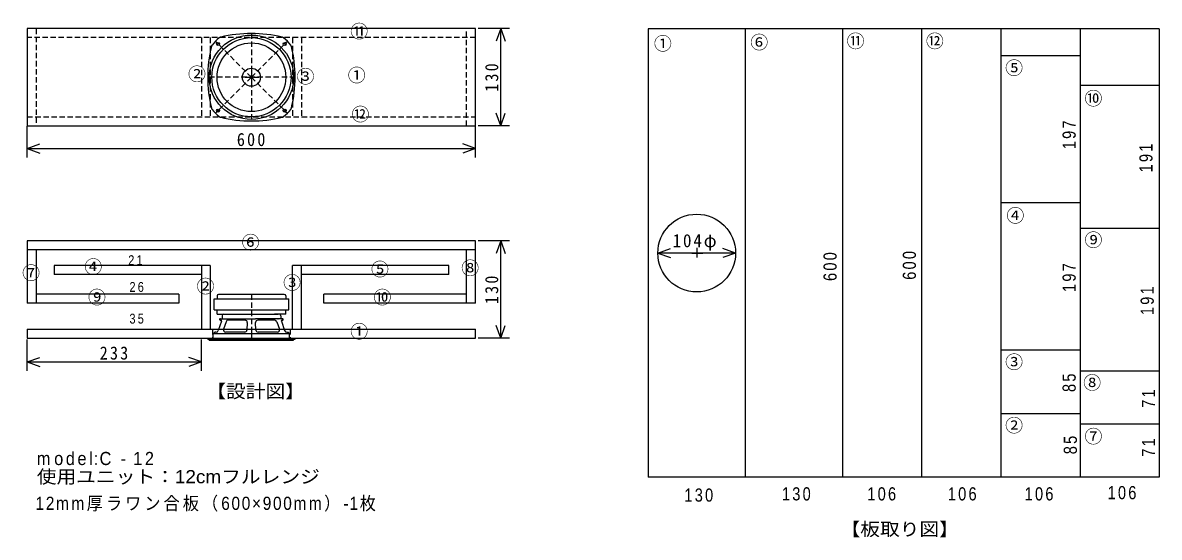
# Model space of a CAD drawing. Units: millimetres, scale not verified. Extents: x -916 to 604, y -186 to 502.
import ezdxf
from ezdxf.enums import TextEntityAlignment as Align

# ---------------------------------------------------------------- set-up
doc = ezdxf.new("R2010")
doc.units = ezdxf.units.MM
doc.header["$LTSCALE"] = 6
doc.linetypes.add('DASHED1', pattern=[1.8, 1.2, -0.6])
doc.layers.add('0-0', color=7, linetype='Continuous')
doc.styles.add('ＭＳ ゴシック', font='')
doc.styles.add('ＭＳ Ｐゴシック', font='')
doc.styles.get('ＭＳ ゴシック').set_extended_font_data('MS Gothic')
doc.styles.get('ＭＳ Ｐゴシック').set_extended_font_data('MS PGothic')

msp = doc.modelspace()

# ---------------------------------------------------------------- linework, layer by layer
at = {"layer": '0-0', "linetype": 'DASHED1'}
for p, q in [((-898.415, 494.249), (-898.415, 364.249)), ((-610.415, 487.749), (-610.415, 370.749)), ((-322.415, 364.249), (-322.415, 494.249)), ((-310.415, 482.249), (-910.415, 482.249)), ((-677.415, 482.249), (-677.415, 376.249)), ((-665.415, 482.249), (-665.415, 376.249)), ((-610.415, 429.249), (-658.498, 477.332)), ((-610.415, 429.249), (-562.331, 477.332)), ((-555.415, 482.249), (-555.415, 376.249)), ((-543.415, 482.249), (-543.415, 376.249)), ((-551.915, 429.249), (-668.915, 429.249)), ((-610.415, 429.249), (-658.498, 381.165)), ((-618.575, 429.249), (-598.99, 429.249)), ((-610.415, 441.029), (-610.415, 415.913)), ((-610.415, 429.249), (-562.331, 381.165)), ((-910.415, 376.249), (-310.415, 376.249)), ((-610.415, 138.659), (-610.415, 77.659)), ((-662.415, 92.259), (-662.415, 80.259)), ((-610.415, 92.259), (-610.415, 80.259)), ((-558.415, 92.259), (-558.415, 80.259))]:
    msp.add_line(p, q, dxfattribs=at)
at = {"layer": '0-0', "color": 4}
for p, q in [((-264.839, 494.249), (-306.839, 494.249)), ((-276.839, 494.249), (-282.996, 477.334)), ((-276.839, 364.249), (-276.839, 494.249)), ((-276.839, 494.249), (-270.683, 477.334)), ((-276.839, 364.249), (-282.996, 381.163)), ((-276.839, 364.249), (-270.683, 381.163)), ((-910.415, 321.964), (-910.415, 363.964)), ((-310.415, 321.964), (-310.415, 363.964)), ((-264.839, 364.249), (-306.839, 364.249)), ((-910.415, 333.964), (-893.5, 340.12)), ((-310.415, 333.964), (-327.329, 340.12)), ((-910.415, 333.964), (-310.415, 333.964)), ((-910.415, 333.964), (-893.5, 327.807)), ((-310.415, 333.964), (-327.329, 327.807)), ((-264.839, 210.259), (-306.839, 210.259)), ((-276.839, 210.259), (-282.996, 193.345)), ((-276.839, 80.259), (-276.839, 210.259)), ((-276.839, 210.259), (-270.683, 193.345)), ((-66.508, 194.067), (-49.593, 200.224)), ((37.492, 194.067), (20.578, 200.224)), ((37.492, 194.067), (-66.508, 194.067)), ((-66.508, 194.067), (-49.593, 187.911)), ((37.492, 194.067), (20.578, 187.911)), ((-276.839, 80.259), (-282.996, 97.174)), ((-276.839, 80.259), (-270.683, 97.174)), ((-910.415, 36.342), (-910.415, 78.342)), ((-677.415, 36.342), (-677.415, 78.342)), ((-264.839, 80.259), (-306.839, 80.259)), ((-910.415, 48.342), (-893.5, 54.498)), ((-910.415, 48.342), (-677.415, 48.342)), ((-910.415, 48.342), (-893.5, 42.186)), ((-677.415, 48.342), (-694.329, 54.498)), ((-677.415, 48.342), (-694.329, 42.186))]:
    msp.add_line(p, q, dxfattribs=at)
at = {"layer": '0-0'}
for p, q in [((-79.508, 494.067), (-79.508, -105.933)), ((604.492, 494.067), (-79.508, 494.067)), ((50.492, 494.067), (50.492, -105.933)), ((180.492, 494.067), (180.492, -105.933)), ((286.492, 494.067), (286.492, -105.933)), ((392.492, 494.067), (392.492, -105.933)), ((498.492, 494.067), (498.492, -105.933)), ((604.492, 494.067), (604.492, -105.933)), ((498.492, 458.067), (392.492, 458.067)), ((604.492, 418.067), (498.492, 418.067)), ((498.492, 261.067), (392.492, 261.067)), ((604.492, 227.067), (498.492, 227.067)), ((-310.415, 210.259), (-910.415, 210.259)), ((-910.415, 210.259), (-910.415, 127.259)), ((-310.415, 198.259), (-910.415, 198.259)), ((-898.415, 198.259), (-898.415, 127.259)), ((-322.415, 127.259), (-322.415, 198.259)), ((-310.415, 127.259), (-310.415, 210.259)), ((-14.508, 201.022), (-14.508, 188.111)), ((-21.218, 194.067), (-6.528, 194.067)), ((-677.415, 177.259), (-677.415, 92.259)), ((-665.415, 177.259), (-665.415, 92.259)), ((-555.415, 92.259), (-555.415, 177.259)), ((-346.415, 177.259), (-555.415, 177.259)), ((-543.415, 92.259), (-543.415, 177.259)), ((-346.415, 165.259), (-346.415, 177.259)), ((-677.415, 165.259), (-874.415, 165.259)), ((-346.415, 165.259), (-543.415, 165.259)), ((-707.415, 139.259), (-898.415, 139.259)), ((-707.415, 139.259), (-707.415, 127.259)), ((-566.415, 138.659), (-654.415, 138.659)), ((-513.415, 127.259), (-513.415, 139.259)), ((-322.415, 139.259), (-513.415, 139.259)), ((-707.415, 127.259), (-910.415, 127.259)), ((-660.415, 117.959), (-660.415, 132.959)), ((-660.415, 132.959), (-560.415, 132.959)), ((-656.415, 136.659), (-656.415, 132.959)), ((-564.415, 136.659), (-564.415, 132.959)), ((-560.415, 117.959), (-560.415, 132.959)), ((-310.415, 127.259), (-513.415, 127.259)), ((-660.415, 117.959), (-560.415, 117.959)), ((-656.415, 112.259), (-656.415, 117.959)), ((-656.415, 112.259), (-647.023, 112.259)), ((-649.665, 110.259), (-649.665, 106.259)), ((-647.665, 112.259), (-604.842, 112.259)), ((-604.842, 112.259), (-574.66, 112.259)), ((-564.415, 112.259), (-579.643, 112.259)), ((-573.165, 112.259), (-574.66, 112.259)), ((-571.165, 110.259), (-571.165, 106.259)), ((-564.415, 112.259), (-564.415, 117.959)), ((-910.415, 92.259), (-310.415, 92.259)), ((-910.415, 92.259), (-910.415, 80.259)), ((-650.484, 102.933), (-654.855, 90.28)), ((-651.972, 106.259), (-604.842, 106.259)), ((-651.43, 104.259), (-651.972, 104.259)), ((-644.376, 102.239), (-647.831, 92.239)), ((-618.933, 104.259), (-641.541, 104.259)), ((-615.937, 101.119), (-616.405, 91.119)), ((-604.424, 91.119), (-604.892, 101.119)), ((-568.858, 106.259), (-604.842, 106.259)), ((-579.288, 104.259), (-601.896, 104.259)), ((-576.453, 102.239), (-572.998, 92.239)), ((-575.015, 106.259), (-574.66, 106.259)), ((-570.345, 102.933), (-565.974, 90.28)), ((-569.399, 104.259), (-568.858, 104.259)), ((-310.415, 80.259), (-310.415, 92.259)), ((-910.415, 80.259), (-310.415, 80.259)), ((-668.915, 78.759), (-668.915, 80.259)), ((-668.915, 80.259), (-551.915, 80.259)), ((-668.915, 78.759), (-551.915, 78.759)), ((-666.915, 77.659), (-666.915, 78.759)), ((-661.415, 86.259), (-659.415, 88.259)), ((-661.415, 86.259), (-559.415, 86.259)), ((-661.415, 80.259), (-661.415, 86.259)), ((-657.691, 88.259), (-659.415, 88.259)), ((-619.402, 88.259), (-644.995, 88.259)), ((-575.834, 88.259), (-601.427, 88.259)), ((-563.138, 88.259), (-561.415, 88.259)), ((-559.415, 86.259), (-561.415, 88.259)), ((-559.415, 80.259), (-559.415, 86.259)), ((-551.915, 78.759), (-551.915, 80.259)), ((498.492, 64.067), (392.492, 64.067)), ((604.492, 36.067), (498.492, 36.067)), ((498.492, -20.933), (392.492, -20.933)), ((604.492, -34.933), (498.492, -34.933)), ((604.492, -105.933), (-79.508, -105.933))]:
    msp.add_line(p, q, dxfattribs=at)
msp.add_lwpolyline([(-910.415, 364.249), (-310.415, 364.249), (-310.415, 494.249), (-910.415, 494.249)], close=True, dxfattribs=at)
for points in [[(-665.415, 177.259), (-874.415, 177.259), (-874.415, 165.259)], [(-666.915, 77.659), (-553.915, 77.659), (-553.915, 78.759)]]:
    msp.add_lwpolyline(points, dxfattribs=at)
for centre, radius in [((-610.415, 429.249), 56.5), ((-610.415, 429.249), 53), ((-654.962, 473.796), 2), ((-610.415, 429.249), 46), ((-565.867, 473.796), 2), ((-610.415, 429.249), 12), ((-654.962, 384.701), 2), ((-565.867, 384.701), 2), ((-14.508, 194.067), 52)]:
    msp.add_circle(centre, radius, dxfattribs=at)
for centre, radius, start, end in [((-610.415, 313.166), 174.583, 76.3826, 103.6174), ((-610.415, 429.249), 68, 129.32726, 140.67274), ((-610.415, 429.249), 63, 133.18101, 136.81899), ((-610.415, 429.249), 68, 39.32726, 50.67274), ((-610.415, 429.249), 63, 43.18101, 46.81899), ((-494.331, 429.249), 174.583, 166.3826, 193.6174), ((-726.498, 429.249), 174.583, 0.06658, 13.6174), ((-726.498, 429.249), 174.583, 346.3826, 0.06658), ((-610.415, 429.249), 68, 219.32726, 230.67274), ((-610.415, 429.249), 63, 223.18101, 226.81899), ((-610.415, 429.249), 68, 309.32726, 320.67274), ((-610.415, 429.249), 63, 313.18101, 316.81899), ((-610.415, 545.332), 174.583, 256.3826, 283.6174), ((-654.415, 136.659), 2, 90, 180), ((-566.415, 136.659), 2, 0, 90), ((-647.665, 110.259), 2, 90, 180), ((-573.165, 110.259), 2, 0, 90), ((-651.972, 105.259), 1, 159.44395, 270), ((-651.972, 105.259), 1, 90, 159.44395), ((-651.43, 103.259), 1, 340.94252, 90), ((-644.995, 91.259), 3, 160.94252, 270), ((-641.541, 101.259), 3, 90, 160.94252), ((-618.933, 101.259), 3, 357.31622, 90), ((-601.896, 101.259), 3, 90, 182.68378), ((-579.288, 101.259), 3, 19.05748, 90), ((-575.834, 91.259), 3, 270, 19.05748), ((-569.399, 103.259), 1, 90, 199.05748), ((-568.858, 105.259), 1, 20.55605, 90), ((-568.858, 105.259), 1, 270, 20.55605), ((-657.691, 91.259), 3, 270, 340.94252), ((-619.402, 91.259), 3, 270, 357.31622), ((-601.427, 91.259), 3, 182.68378, 270), ((-563.138, 91.259), 3, 199.05748, 270)]:
    msp.add_arc(centre, radius, start, end, dxfattribs=at)
at = {"layer": '0-0', "linetype": 'DASHED1'}
for centre, start, end in [((-659.147, 469.175), 140.67274, 166.3826), ((-650.341, 477.982), 103.6174, 129.32726), ((-570.488, 477.982), 50.67274, 76.3826), ((-561.682, 469.175), 13.6174, 39.32726), ((-659.147, 389.323), 193.6174, 219.32726), ((-561.682, 389.323), 320.67274, 346.3826), ((-650.341, 380.516), 230.67274, 256.3826), ((-570.488, 380.516), 283.6174, 309.32726)]:
    msp.add_arc(centre, 5, start, end, dxfattribs=at)

# ---------------------------------------------------------------- texts
at = {"layer": '0-0', "style": 'ＭＳ Ｐゴシック'}
for s, p in [('⑪', (-478.212, 476.58)), ('⑥', (57.124, 461.891)), ('⑪', (186.062, 463.523)), ('⑫', (292.15, 463.523)), ('①', (-71.813, 460.259)), ('②', (-695.285, 419.456)), ('③', (-550.026, 416.192)), ('①', (-481.477, 417.824)), ('⑤', (398.238, 427.617)), ('⑩', (504.326, 386.813)), ('⑫', (-476.58, 365.596)), ('④', (399.87, 230.13)), ('⑥', (-623.472, 194.223)), ('⑨', (504.326, 197.487)), ('④', (-834.016, 161.58)), ('⑤', (-450.466, 158.316)), ('⑧', (-329.689, 159.948)), ('⑦', (-917.254, 153.42)), ('②', (-683.86, 135.466)), ('③', (-567.979, 140.363)), ('⑨', (-829.119, 120.777)), ('⑩', (-447.202, 120.777)), ('①', (-478.212, 75.078)), ('③', (398.238, 34.275)), ('⑧', (502.694, 6.528)), ('②', (398.238, -50.596)), ('⑦', (504.326, -65.285))]:
    msp.add_text(s, height=17.6, dxfattribs=at).set_placement(p, align=Align.BOTTOM_LEFT)
at = {"layer": '0-0', "style": 'ＭＳ Ｐゴシック', "width": 1.1}
for s, p in [('【設計図】', (-670.803, -4.896)), ('使用ユニット：12cmフルレンジ', (-897.668, -119.145)), ('【板取り図】', (177.902, -189.326))]:
    msp.add_text(s, height=17.6, dxfattribs=at).set_placement(p, align=Align.BOTTOM_LEFT)
at = {"layer": '0-0', "char_height": 17.6, "attachment_point": 7, "rotation": 90}
for s, insert, style in [('\\T1.27;\\W0.9;130', (-279.839, 409.749), 'ＭＳ ゴシック'), ('\\T1.27;\\W0.85;197', (492.902, 332.953), 'ＭＳ Ｐゴシック'), ('\\T1.27;\\W0.85;191', (595.725, 301.943), 'ＭＳ Ｐゴシック'), ('\\T1.27;\\W0.85;600', (173.005, 156.684), 'ＭＳ Ｐゴシック'), ('\\T1.27;\\W0.85;600', (279.093, 158.316), 'ＭＳ Ｐゴシック'), ('\\T1.27;\\W0.85;197', (492.902, 141.995), 'ＭＳ Ｐゴシック'), ('\\T1.27;\\W0.9;130', (-279.839, 125.759), 'ＭＳ ゴシック'), ('\\T1.27;\\W0.85;191', (597.358, 110.984), 'ＭＳ Ｐゴシック'), ('\\T1.27;\\W0.85;85', (492.902, 8.161), 'ＭＳ Ｐゴシック'), ('\\T1.27;\\W0.85;71', (598.99, -13.057), 'ＭＳ Ｐゴシック'), ('\\T1.27;\\W0.85;85', (494.534, -75.078), 'ＭＳ Ｐゴシック'), ('\\T1.27;\\W0.85;71', (598.99, -78.342), 'ＭＳ Ｐゴシック')]:
    msp.add_mtext(s, dxfattribs=dict(at, insert=insert, style=style))
at = {"layer": '0-0', "attachment_point": 7}
for s, insert, char_height, style in [('\\T1.27;\\W0.9;600', (-629.915, 336.964), 17.6, 'ＭＳ ゴシック'), ('\\T1.22;\\W0.95;104φ', (-46.758, 197.067), 17.6, 'ＭＳ ゴシック'), ('\\T1.36;\\W0.85;21', (-775.259, 177.902), 13.2, 'ＭＳ Ｐゴシック'), ('\\T1.36;\\W0.85;26', (-773.627, 141.995), 13.2, 'ＭＳ Ｐゴシック'), ('\\T1.36;\\W0.85;35', (-773.627, 99.56), 13.2, 'ＭＳ Ｐゴシック'), ('\\T1.27;\\W0.9;233', (-813.415, 51.342), 17.6, 'ＭＳ ゴシック'), ('\\T1.28;\\W0.95;model:C\\~-\\~12', (-897.668, -89.767), 17.6, 'ＭＳ Ｐゴシック'), ('\\T1.27;\\W0.85;130', (-31.01, -138.731), 17.6, 'ＭＳ Ｐゴシック'), ('\\T1.27;\\W0.85;130', (99.56, -137.098), 17.6, 'ＭＳ Ｐゴシック'), ('\\T1.27;\\W0.85;106', (213.808, -137.098), 17.6, 'ＭＳ Ｐゴシック'), ('\\T1.27;\\W0.85;106', (321.528, -137.098), 17.6, 'ＭＳ Ｐゴシック'), ('\\T1.27;\\W0.85;106', (424.352, -137.098), 17.6, 'ＭＳ Ｐゴシック'), ('\\T1.27;\\W0.85;106', (535.337, -135.466), 17.6, 'ＭＳ Ｐゴシック'), ('\\T1.19;\\W0.9;12mm厚ラワン合板（600×900mm）-1枚', (-899.301, -151.788), 17.6, 'ＭＳ Ｐゴシック')]:
    msp.add_mtext(s, dxfattribs=dict(at, insert=insert, char_height=char_height, style=style))

doc.saveas('drawing.dxf')
